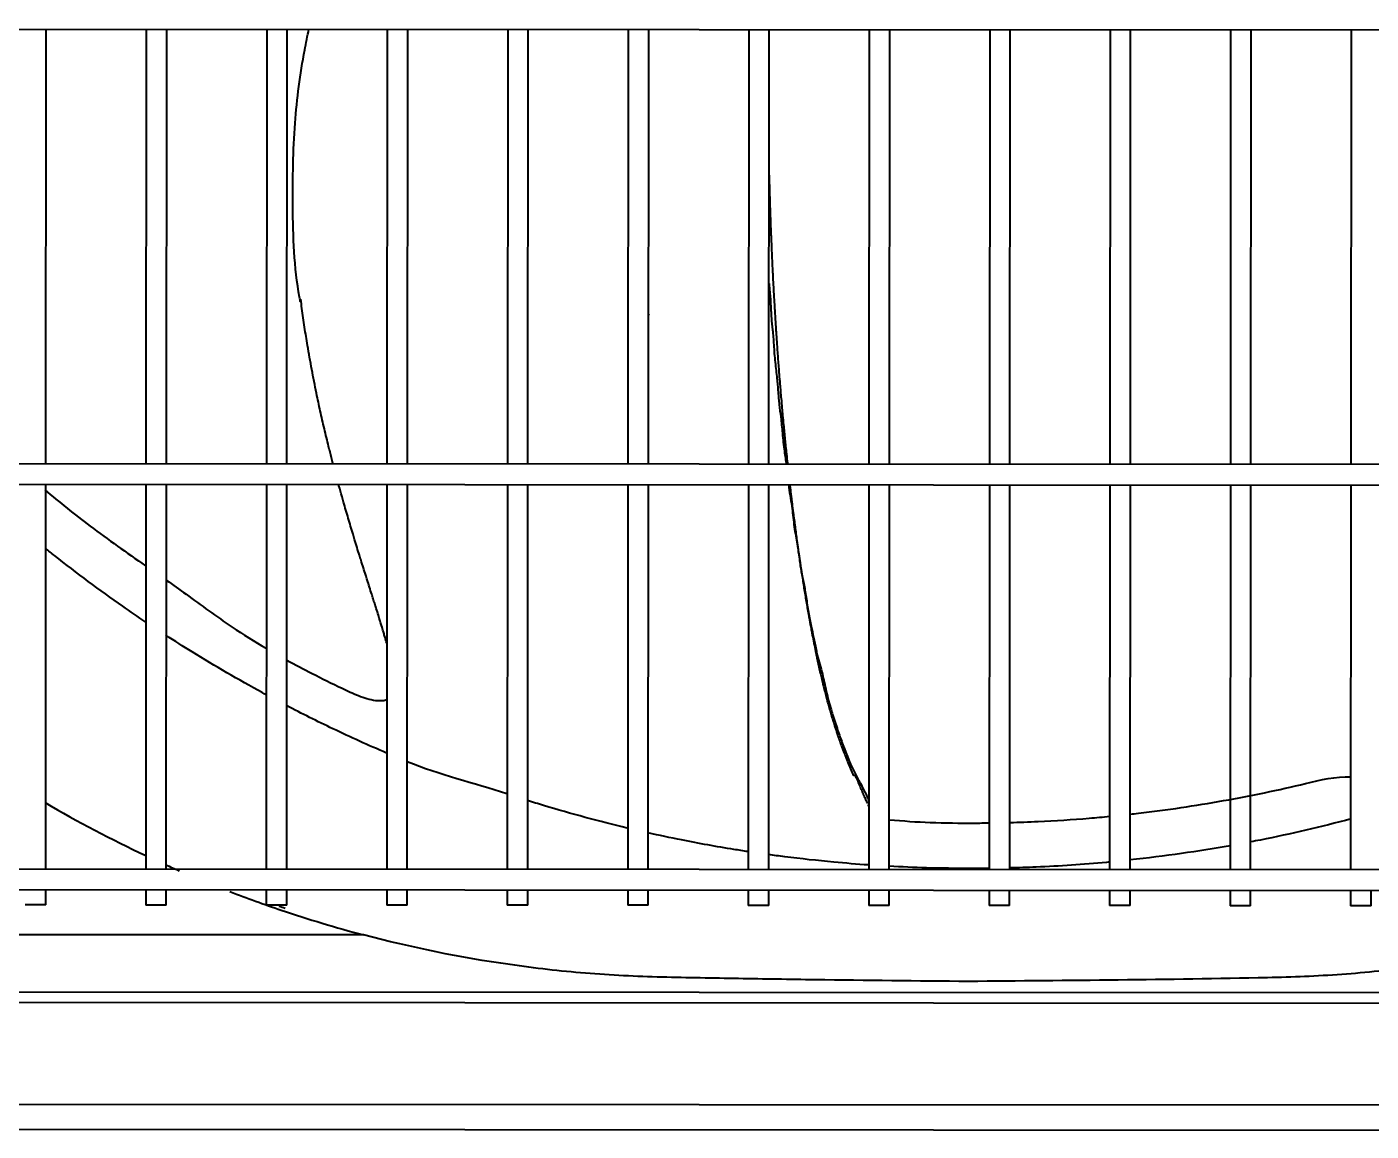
# Model space of a CAD drawing. Extents: x 58467 to 79089, y -33726 to -17391.
# Drawn here: x 72349.58 to 72375.8, y -20577.59 to -20556.05 of the extents above; entities that cross this region are included whole.
import ezdxf

# ---------------------------------------------------------------- set-up
doc = ezdxf.new("R2010")
doc.units = 0
doc.header["$LTSCALE"] = 100
doc.layers.add('+ENTE-ST-DOSEME USTU KONDDRENAJ', color=110, linetype='DOSEMEUSTUKONDENSDRENAJ_LINE', lineweight=40)
doc.linetypes.add('DOSEMEUSTUKONDENSDRENAJ_LINE', pattern='A,300,-40,["CD",Standard,S=15,R=0,X=-35,Y=-7.5],0', length=340)

# ---------------------------------------------------------------- blocks, each defined once
blk = doc.blocks.new('4. KAT')
at = {"color": 3}
for p, q in [((54065.956, -33257.136, -3.339), (54184.319, -33257.208, -3.339)), ((54137.763, -33265.658, -3.339), (54137.769, -33257.179, -3.339)), ((54139.718, -33257.18, -3.339), (54139.713, -33265.659, -3.339)), ((54140.113, -33265.659, -3.339), (54140.118, -33257.181, -3.339)), ((54142.068, -33257.182, -3.339), (54142.063, -33265.66, -3.339)), ((54142.463, -33265.661, -3.339), (54142.468, -33257.182, -3.339)), ((54144.417, -33257.183, -3.339), (54144.412, -33265.662, -3.339)), ((54144.812, -33265.662, -3.339), (54144.817, -33257.183, -3.339)), ((54146.767, -33257.185, -3.339), (54146.762, -33265.663, -3.339)), ((54147.162, -33265.664, -3.339), (54147.167, -33257.185, -3.339)), ((54149.118, -33257.186, -3.339), (54149.113, -33265.665, -3.339)), ((54149.513, -33265.665, -3.339), (54149.518, -33257.186, -3.339)), ((54151.467, -33257.188, -3.339), (54151.462, -33265.666, -3.339)), ((54151.862, -33265.666, -3.339), (54151.867, -33257.188, -3.339)), ((54153.817, -33257.189, -3.339), (54153.812, -33265.668, -3.339)), ((54154.212, -33265.668, -3.339), (54154.217, -33257.189, -3.339)), ((54156.167, -33257.19, -3.339), (54156.161, -33265.669, -3.339)), ((54156.561, -33265.669, -3.339), (54156.567, -33257.191, -3.339)), ((54158.516, -33257.192, -3.339), (54158.511, -33265.67, -3.339)), ((54158.911, -33265.671, -3.339), (54158.916, -33257.192, -3.339)), ((54160.866, -33257.193, -3.339), (54160.861, -33265.672, -3.339)), ((54161.261, -33265.672, -3.339), (54161.266, -33257.193, -3.339)), ((54163.216, -33257.195, -3.339), (54163.21, -33265.673, -3.339)), ((54149.514, -33262.755, -3.339), (54149.527, -33262.733, -3.339)), ((54184.314, -33265.687, -3.339), (54065.951, -33265.615, -3.339)), ((54065.951, -33266.015, -3.339), (54184.314, -33266.087, -3.339)), ((54137.759, -33273.563, -3.339), (54137.763, -33266.058, -3.339)), ((54139.713, -33266.059, -3.339), (54139.708, -33273.564, -3.339)), ((54140.108, -33273.564, -3.339), (54140.113, -33266.059, -3.339)), ((54142.062, -33266.06, -3.339), (54142.058, -33273.565, -3.339)), ((54142.458, -33273.566, -3.339), (54142.462, -33266.061, -3.339)), ((54144.412, -33266.062, -3.339), (54144.408, -33273.567, -3.339)), ((54144.807, -33273.567, -3.339), (54144.812, -33266.062, -3.339)), ((54146.762, -33266.063, -3.339), (54146.757, -33273.568, -3.339)), ((54147.157, -33273.568, -3.339), (54147.162, -33266.063, -3.339)), ((54149.112, -33266.065, -3.339), (54149.108, -33273.57, -3.339)), ((54149.508, -33273.57, -3.339), (54149.512, -33266.065, -3.339)), ((54151.462, -33266.066, -3.339), (54151.457, -33273.571, -3.339)), ((54151.857, -33273.571, -3.339), (54151.862, -33266.066, -3.339)), ((54153.812, -33266.068, -3.339), (54153.807, -33273.573, -3.339)), ((54154.207, -33273.573, -3.339), (54154.212, -33266.068, -3.339)), ((54156.161, -33266.069, -3.339), (54156.157, -33273.574, -3.339)), ((54156.557, -33273.574, -3.339), (54156.561, -33266.069, -3.339)), ((54158.511, -33266.07, -3.339), (54158.506, -33273.575, -3.339)), ((54158.906, -33273.576, -3.339), (54158.911, -33266.071, -3.339)), ((54160.861, -33266.072, -3.339), (54160.856, -33273.577, -3.339)), ((54161.256, -33273.577, -3.339), (54161.26, -33266.072, -3.339)), ((54163.21, -33266.073, -3.339), (54163.206, -33273.578, -3.339)), ((54177.81, -33273.587, -3.339), (54072.355, -33273.523, -3.339)), ((54072.355, -33273.923, -3.339), (54177.81, -33273.987, -3.339)), ((54137.758, -33274.263, -3.339), (54137.758, -33273.963, -3.339)), ((54139.708, -33273.964, -3.339), (54139.708, -33274.264, -3.339)), ((54140.108, -33274.264, -3.339), (54140.108, -33273.964, -3.339)), ((54142.058, -33273.965, -3.339), (54142.057, -33274.266, -3.339)), ((54142.457, -33274.266, -3.339), (54142.458, -33273.966, -3.339)), ((54144.407, -33273.967, -3.339), (54144.407, -33274.267, -3.339)), ((54144.807, -33274.267, -3.339), (54144.807, -33273.967, -3.339)), ((54146.757, -33273.968, -3.339), (54146.757, -33274.268, -3.339)), ((54147.157, -33274.269, -3.339), (54147.157, -33273.968, -3.339)), ((54149.108, -33273.97, -3.339), (54149.107, -33274.27, -3.339)), ((54149.507, -33274.27, -3.339), (54149.507, -33273.97, -3.339)), ((54151.457, -33273.971, -3.339), (54151.457, -33274.271, -3.339)), ((54151.857, -33274.272, -3.339), (54151.857, -33273.971, -3.339)), ((54153.807, -33273.973, -3.339), (54153.807, -33274.273, -3.339)), ((54154.207, -33274.273, -3.339), (54154.207, -33273.973, -3.339)), ((54156.156, -33273.974, -3.339), (54156.156, -33274.274, -3.339)), ((54156.556, -33274.274, -3.339), (54156.556, -33273.974, -3.339)), ((54158.506, -33273.975, -3.339), (54158.506, -33274.276, -3.339)), ((54158.906, -33274.276, -3.339), (54158.906, -33273.976, -3.339)), ((54160.856, -33273.977, -3.339), (54160.856, -33274.277, -3.339)), ((54161.255, -33274.277, -3.339), (54161.256, -33273.977, -3.339)), ((54163.205, -33273.978, -3.339), (54163.205, -33274.278, -3.339)), ((54163.605, -33274.279, -3.339), (54163.605, -33273.978, -3.339)), ((54137.758, -33274.263, -3.339), (54137.358, -33274.263, -3.339)), ((54140.108, -33274.264, -3.339), (54139.708, -33274.264, -3.339)), ((54142.457, -33274.266, -3.339), (54142.057, -33274.266, -3.339)), ((54144.807, -33274.267, -3.339), (54144.407, -33274.267, -3.339)), ((54147.157, -33274.269, -3.339), (54146.757, -33274.268, -3.339)), ((54149.507, -33274.27, -3.339), (54149.107, -33274.27, -3.339)), ((54151.857, -33274.272, -3.339), (54151.457, -33274.271, -3.339)), ((54154.207, -33274.273, -3.339), (54153.807, -33274.273, -3.339)), ((54156.556, -33274.274, -3.339), (54156.156, -33274.274, -3.339)), ((54158.906, -33274.276, -3.339), (54158.506, -33274.276, -3.339)), ((54161.255, -33274.277, -3.339), (54160.856, -33274.277, -3.339)), ((54163.605, -33274.279, -3.339), (54163.205, -33274.278, -3.339)), ((54143.956, -33274.847, -3.339), (54135.586, -33274.842, -3.339)), ((54072.633, -33275.915, -3.339), (54177.486, -33275.979, -3.339)), ((54177.638, -33276.191, -3.339), (54072.48, -33276.127, -3.339)), ((54067.079, -33278.103, -3.339), (54183.128, -33278.174, -3.339)), ((54183.128, -33278.674, -3.339), (54067.079, -33278.603, -3.339))]:
    blk.add_line(p, q, dxfattribs=at)
for points, knots in [([(54142.725, -33262.5, -3.339), (54142.72, -33262.47, -3.339), (54142.601, -33261.857, -3.339), (54142.566, -33260.687, -3.339), (54142.586, -33259.074, -3.339), (54142.737, -33257.923, -3.339), (54142.861, -33257.315, -3.339), (54142.891, -33257.18, -3.339)], [0, 0, 0, 0, 0.017033, 0.353101, 0.655124, 0.923021, 1, 1, 1, 1]), ([(54151.866, -33260.026, -3.339), (54151.866, -33260.044, -3.339), (54151.867, -33260.096, -3.339), (54151.87, -33260.216, -3.339), (54151.874, -33260.368, -3.339), (54151.879, -33260.533, -3.339), (54151.883, -33260.681, -3.339), (54151.888, -33260.828, -3.339), (54151.894, -33260.992, -3.339), (54151.899, -33261.14, -3.339), (54151.906, -33261.303, -3.339), (54151.912, -33261.451, -3.339), (54151.919, -33261.618, -3.339), (54151.926, -33261.768, -3.339), (54151.933, -33261.919, -3.339), (54151.941, -33262.084, -3.339), (54151.949, -33262.231, -3.339), (54151.958, -33262.393, -3.339), (54151.966, -33262.538, -3.339), (54151.976, -33262.699, -3.339), (54151.986, -33262.86, -3.339), (54151.995, -33263.005, -3.339), (54152.006, -33263.167, -3.339), (54152.016, -33263.314, -3.339), (54152.027, -33263.479, -3.339), (54152.038, -33263.625, -3.339), (54152.049, -33263.77, -3.339), (54152.062, -33263.929, -3.339), (54152.074, -33264.087, -3.339), (54152.087, -33264.244, -3.339), (54152.101, -33264.401, -3.339), (54152.113, -33264.543, -3.339), (54152.128, -33264.7, -3.339), (54152.141, -33264.841, -3.339), (54152.156, -33265, -3.339), (54152.17, -33265.143, -3.339), (54152.184, -33265.285, -3.339), (54152.2, -33265.441, -3.339), (54152.214, -33265.567, -3.339), (54152.222, -33265.648, -3.339), (54152.224, -33265.666, -3.339)], [0, 0, 0, 0, 0.009218, 0.026414, 0.060805, 0.086598, 0.112391, 0.138185, 0.163978, 0.198369, 0.215565, 0.249956, 0.275749, 0.301542, 0.327336, 0.353129, 0.38752, 0.404715, 0.439106, 0.4649, 0.490693, 0.525084, 0.54228, 0.576671, 0.602464, 0.628257, 0.65405, 0.679844, 0.714235, 0.740028, 0.765821, 0.800212, 0.817408, 0.851799, 0.877592, 0.903386, 0.929179, 0.954972, 0.989363, 1, 1, 1, 1]), ([(54151.864, -33262.142, -3.339), (54151.87, -33262.199, -3.339), (54151.883, -33262.346, -3.339), (54151.895, -33262.516, -3.339), (54151.902, -33262.69, -3.339), (54151.91, -33262.853, -3.339), (54151.938, -33263.064, -3.339), (54151.953, -33263.296, -3.339), (54151.966, -33263.514, -3.339), (54151.988, -33263.744, -3.339), (54152.018, -33263.983, -3.339), (54152.037, -33264.195, -3.339), (54152.049, -33264.376, -3.339), (54152.065, -33264.547, -3.339), (54152.1, -33264.764, -3.339), (54152.119, -33265.019, -3.339), (54152.142, -33265.247, -3.339), (54152.169, -33265.454, -3.339), (54152.188, -33265.586, -3.339), (54152.199, -33265.668, -3.339)], [0, 0, 0, 0, 0.05251, 0.142079, 0.177348, 0.206327, 0.265132, 0.339751, 0.382815, 0.429016, 0.527009, 0.615313, 0.649401, 0.678603, 0.742262, 0.822382, 0.868126, 0.917465, 1, 1, 1, 1]), ([(54143.362, -33265.661, -3.339), (54143.361, -33265.658, -3.339), (54143.341, -33265.581, -3.339), (54143.312, -33265.467, -3.339), (54143.27, -33265.298, -3.339), (54143.233, -33265.147, -3.339), (54143.191, -33264.974, -3.339), (54143.151, -33264.801, -3.339), (54143.112, -33264.628, -3.339), (54143.074, -33264.455, -3.339), (54143.034, -33264.263, -3.339), (54142.999, -33264.09, -3.339), (54142.961, -33263.896, -3.339), (54142.932, -33263.741, -3.339), (54142.897, -33263.546, -3.339), (54142.866, -33263.37, -3.339), (54142.834, -33263.173, -3.339), (54142.807, -33262.994, -3.339), (54142.78, -33262.812, -3.339), (54142.755, -33262.629, -3.339), (54142.739, -33262.508, -3.339), (54142.732, -33262.448, -3.339)], [0, 0, 0, 0, 0.003613, 0.076073, 0.112302, 0.166647, 0.220991, 0.275335, 0.32968, 0.384024, 0.438368, 0.510827, 0.547057, 0.619516, 0.655746, 0.728205, 0.782549, 0.836893, 0.891238, 0.945582, 1, 1, 1, 1]), ([(54144.415, -33269.185, -3.339), (54144.41, -33269.168, -3.339), (54144.395, -33269.112, -3.339), (54144.371, -33269.029, -3.339), (54144.34, -33268.922, -3.339), (54144.311, -33268.827, -3.339), (54144.281, -33268.73, -3.339), (54144.251, -33268.631, -3.339), (54144.215, -33268.516, -3.339), (54144.178, -33268.398, -3.339), (54144.145, -33268.293, -3.339), (54144.111, -33268.187, -3.339), (54144.072, -33268.064, -3.339), (54144.032, -33267.938, -3.339), (54143.993, -33267.815, -3.339), (54143.953, -33267.687, -3.339), (54143.912, -33267.557, -3.339), (54143.871, -33267.425, -3.339), (54143.829, -33267.29, -3.339), (54143.788, -33267.154, -3.339), (54143.746, -33267.016, -3.339), (54143.704, -33266.878, -3.339), (54143.658, -33266.722, -3.339), (54143.612, -33266.564, -3.339), (54143.571, -33266.424, -3.339), (54143.526, -33266.264, -3.339), (54143.494, -33266.15, -3.339), (54143.472, -33266.07, -3.339), (54143.47, -33266.063, -3.339)], [0, 0, 0, 0, 0.021221, 0.066801, 0.097188, 0.142768, 0.173155, 0.203541, 0.249122, 0.294702, 0.325088, 0.355475, 0.401055, 0.446635, 0.477022, 0.522602, 0.568182, 0.598569, 0.644149, 0.689729, 0.720116, 0.765696, 0.811276, 0.856856, 0.902436, 0.932823, 0.993597, 1, 1, 1, 1]), ([(54152.243, -33266.066, -3.339), (54152.246, -33266.085, -3.339), (54152.266, -33266.245, -3.339), (54152.306, -33266.448, -3.339), (54152.333, -33266.711, -3.339), (54152.365, -33266.961, -3.339), (54152.412, -33267.225, -3.339), (54152.447, -33267.447, -3.339), (54152.472, -33267.633, -3.339), (54152.498, -33267.801, -3.339), (54152.546, -33268.003, -3.339), (54152.58, -33268.215, -3.339), (54152.609, -33268.41, -3.339), (54152.643, -33268.609, -3.339), (54152.705, -33268.898, -3.339), (54152.748, -33269.131, -3.339), (54152.825, -33269.482, -3.339), (54152.889, -33269.686, -3.339), (54152.94, -33269.923, -3.339), (54152.979, -33270.103, -3.339), (54153.026, -33270.285, -3.339), (54153.069, -33270.432, -3.339), (54153.097, -33270.527, -3.339), (54153.125, -33270.618, -3.339), (54153.166, -33270.741, -3.339), (54153.225, -33270.922, -3.339), (54153.346, -33271.262, -3.339), (54153.498, -33271.636, -3.339), (54153.654, -33271.9, -3.339), (54153.743, -33272.079, -3.339), (54153.79, -33272.178, -3.339), (54153.806, -33272.217, -3.339), (54153.809, -33272.226, -3.339)], [0, 0, 0, 0, 0.008371, 0.069424, 0.094367, 0.121283, 0.179384, 0.232883, 0.253705, 0.270958, 0.305551, 0.345961, 0.367488, 0.389621, 0.435291, 0.515912, 0.532189, 0.589294, 0.613481, 0.639638, 0.667776, 0.697453, 0.714276, 0.72148, 0.744733, 0.767084, 0.80554, 0.900316, 0.940461, 0.976172, 0.994503, 1, 1, 1, 1]), ([(54152.269, -33266.067, -3.339), (54152.273, -33266.097, -3.339), (54152.283, -33266.188, -3.339), (54152.298, -33266.308, -3.339), (54152.316, -33266.46, -3.339), (54152.333, -33266.597, -3.339), (54152.353, -33266.749, -3.339), (54152.371, -33266.886, -3.339), (54152.389, -33267.021, -3.339), (54152.409, -33267.169, -3.339), (54152.428, -33267.3, -3.339), (54152.448, -33267.446, -3.339), (54152.466, -33267.562, -3.339), (54152.487, -33267.707, -3.339), (54152.507, -33267.836, -3.339), (54152.53, -33267.98, -3.339), (54152.55, -33268.109, -3.339), (54152.572, -33268.238, -3.339), (54152.593, -33268.368, -3.339), (54152.616, -33268.497, -3.339), (54152.636, -33268.61, -3.339), (54152.659, -33268.736, -3.339), (54152.679, -33268.847, -3.339), (54152.705, -33268.984, -3.339), (54152.726, -33269.093, -3.339), (54152.753, -33269.228, -3.339), (54152.775, -33269.336, -3.339), (54152.801, -33269.456, -3.339), (54152.824, -33269.562, -3.339), (54152.85, -33269.681, -3.339), (54152.878, -33269.8, -3.339), (54152.903, -33269.905, -3.339), (54152.929, -33270.01, -3.339), (54152.955, -33270.114, -3.339), (54152.982, -33270.217, -3.339), (54153.009, -33270.319, -3.339), (54153.037, -33270.419, -3.339), (54153.065, -33270.518, -3.339), (54153.094, -33270.614, -3.339), (54153.124, -33270.712, -3.339), (54153.155, -33270.808, -3.339), (54153.182, -33270.891, -3.339), (54153.21, -33270.974, -3.339), (54153.242, -33271.067, -3.339), (54153.275, -33271.158, -3.339), (54153.305, -33271.237, -3.339), (54153.334, -33271.315, -3.339), (54153.364, -33271.392, -3.339), (54153.398, -33271.478, -3.339), (54153.428, -33271.553, -3.339), (54153.458, -33271.625, -3.339), (54153.483, -33271.686, -3.339), (54153.509, -33271.746, -3.339), (54153.537, -33271.72, -3.339), (54153.566, -33271.787, -3.339), (54153.594, -33271.852, -3.339), (54153.616, -33271.904, -3.339), (54153.64, -33271.959, -3.339), (54153.66, -33272.005, -3.339), (54153.684, -33272.058, -3.339), (54153.702, -33272.099, -3.339), (54153.722, -33272.147, -3.339), (54153.74, -33272.188, -3.339), (54153.756, -33272.223, -3.339), (54153.772, -33272.261, -3.339), (54153.779, -33272.276, -3.339), (54153.781, -33272.281, -3.339)], [0, 0, 0, 0, 0.011806, 0.035618, 0.047525, 0.071337, 0.089197, 0.107056, 0.124916, 0.142775, 0.166588, 0.178494, 0.202307, 0.214213, 0.238026, 0.255886, 0.273745, 0.291605, 0.309464, 0.327324, 0.345183, 0.357089, 0.380902, 0.392808, 0.416621, 0.428527, 0.45234, 0.464246, 0.482106, 0.499965, 0.517825, 0.535684, 0.547591, 0.56545, 0.58331, 0.595216, 0.613075, 0.630935, 0.642841, 0.660701, 0.67856, 0.690467, 0.702373, 0.720232, 0.738092, 0.749998, 0.761905, 0.779764, 0.79167, 0.80953, 0.821436, 0.833343, 0.845249, 0.857155, 0.875015, 0.886921, 0.898827, 0.910734, 0.92264, 0.934546, 0.946453, 0.958359, 0.970265, 0.982172, 0.994078, 1, 1, 1, 1]), ([(54137.738, -33266.164, -3.339), (54138.025, -33266.407, -3.339), (54138.662, -33266.919, -3.339), (54139.337, -33267.391, -3.339), (54139.704, -33267.646, -3.339)], [0, 0, 0, 0, 0.462065, 1, 1, 1, 1]), ([(54139.709, -33268.745, -3.339), (54139.558, -33268.643, -3.339), (54138.953, -33268.228, -3.339), (54138.304, -33267.745, -3.339), (54137.812, -33267.356, -3.339), (54137.753, -33267.309, -3.339)], [0, 0, 0, 0, 0.224879, 0.906883, 1, 1, 1, 1]), ([(54140.108, -33267.928, -3.339), (54140.237, -33268.019, -3.339), (54140.663, -33268.32, -3.339), (54141.294, -33268.792, -3.339), (54141.829, -33269.125, -3.339), (54142.054, -33269.257, -3.339)], [0, 0, 0, 0, 0.202389, 0.669659, 1, 1, 1, 1]), ([(54142.057, -33270.164, -3.339), (54142.031, -33270.15, -3.339), (54141.542, -33269.884, -3.339), (54140.887, -33269.503, -3.339), (54140.271, -33269.113, -3.339), (54140.102, -33269.004, -3.339)], [0, 0, 0, 0, 0.038243, 0.734735, 1, 1, 1, 1]), ([(54142.46, -33269.486, -3.339), (54142.622, -33269.575, -3.339), (54142.977, -33269.761, -3.339), (54143.44, -33269.994, -3.339), (54143.852, -33270.184, -3.339), (54144.123, -33270.273, -3.339), (54144.315, -33270.281, -3.339), (54144.384, -33270.266, -3.339), (54144.41, -33270.256, -3.339)], [0, 0, 0, 0, 0.264162, 0.571071, 0.733206, 0.891725, 0.957075, 1, 1, 1, 1]), ([(54144.403, -33271.3, -3.339), (54144.051, -33271.149, -3.339), (54143.396, -33270.852, -3.339), (54142.752, -33270.53, -3.339), (54142.454, -33270.375, -3.339)], [0, 0, 0, 0, 0.53182, 1, 1, 1, 1]), ([(54158.907, -33272.493, -3.339), (54158.96, -33272.487, -3.339), (54159.568, -33272.417, -3.339), (54160.707, -33272.249, -3.339), (54162.087, -33271.962, -3.339), (54162.913, -33271.75, -3.339), (54163.206, -33271.764, -3.339)], [0, 0, 0, 0, 0.037241, 0.424432, 0.796492, 1, 1, 1, 1]), ([(54149.1, -33272.764, -3.339), (54148.552, -33272.633, -3.339), (54147.902, -33272.457, -3.339), (54147.258, -33272.259, -3.339), (54147.154, -33272.227, -3.339)], [0, 0, 0, 0, 0.838104, 1, 1, 1, 1]), ([(54154.208, -33272.6, -3.339), (54154.476, -33272.625, -3.339), (54155.033, -33272.663, -3.339), (54155.68, -33272.667, -3.339), (54156.062, -33272.664, -3.339), (54156.158, -33272.662, -3.339)], [0, 0, 0, 0, 0.406262, 0.849224, 1, 1, 1, 1]), ([(54156.559, -33272.654, -3.339), (54156.744, -33272.65, -3.339), (54157.262, -33272.631, -3.339), (54157.911, -33272.589, -3.339), (54158.375, -33272.547, -3.339), (54158.507, -33272.534, -3.339)], [0, 0, 0, 0, 0.282463, 0.794994, 1, 1, 1, 1]), ([(54163.214, -33272.585, -3.339), (54162.629, -33272.741, -3.339), (54161.977, -33272.892, -3.339), (54161.321, -33273.021, -3.339), (54161.258, -33273.033, -3.339)], [0, 0, 0, 0, 0.904429, 1, 1, 1, 1]), ([(54151.452, -33273.223, -3.339), (54151.361, -33273.209, -3.339), (54150.929, -33273.141, -3.339), (54150.278, -33273.023, -3.339), (54149.721, -33272.905, -3.339), (54149.503, -33272.857, -3.339)], [0, 0, 0, 0, 0.138987, 0.661876, 1, 1, 1, 1]), ([(54160.86, -33273.107, -3.339), (54160.544, -33273.163, -3.339), (54159.894, -33273.267, -3.339), (54159.242, -33273.349, -3.339), (54158.908, -33273.385, -3.339)], [0, 0, 0, 0, 0.489245, 1, 1, 1, 1]), ([(54153.805, -33273.483, -3.339), (54153.579, -33273.468, -3.339), (54153.033, -33273.423, -3.339), (54152.382, -33273.352, -3.339), (54151.958, -33273.296, -3.339), (54151.853, -33273.281, -3.339)], [0, 0, 0, 0, 0.346789, 0.837259, 1, 1, 1, 1]), ([(54158.507, -33273.426, -3.339), (54158.487, -33273.428, -3.339), (54158.01, -33273.472, -3.339), (54157.36, -33273.518, -3.339), (54156.729, -33273.537, -3.339), (54156.557, -33273.541, -3.339)], [0, 0, 0, 0, 0.030504, 0.735974, 1, 1, 1, 1]), ([(54155.786, -33273.553, -3.339), (54155.503, -33273.55, -3.339), (54154.975, -33273.545, -3.339), (54154.448, -33273.522, -3.339), (54154.205, -33273.508, -3.339)], [0, 0, 0, 0, 0.537477, 1, 1, 1, 1]), ([(54155.755, -33275.754, -3.339), (54154.758, -33275.747, -3.339), (54153.761, -33275.736, -3.339), (54152.266, -33275.716, -3.339), (54151.767, -33275.708, -3.339), (54150.771, -33275.691, -3.339), (54150.272, -33275.684, -3.339), (54149.276, -33275.659, -3.339), (54148.777, -33275.635, -3.339), (54147.787, -33275.553, -3.339), (54147.297, -33275.497, -3.339), (54145.843, -33275.288, -3.339), (54144.891, -33275.094, -3.339), (54143.956, -33274.847, -3.339)], [0, 0, 0, 0, 0.25, 0.25, 0.375, 0.375, 0.5, 0.5, 0.625, 0.625, 0.75, 0.75, 1, 1, 1, 1]), ([(54167.306, -33274.925, -3.339), (54166.369, -33275.162, -3.339), (54165.424, -33275.343, -3.339), (54163.993, -33275.533, -3.339), (54163.514, -33275.583, -3.339), (54162.552, -33275.653, -3.339), (54162.068, -33275.672, -3.339), (54160.613, -33275.704, -3.339), (54159.642, -33275.716, -3.339), (54157.699, -33275.739, -3.339), (54156.728, -33275.748, -3.339), (54155.755, -33275.754, -3.339)], [0, 0, 0, 0, 0.25, 0.25, 0.375, 0.375, 0.5, 0.5, 0.75, 0.75, 1, 1, 1, 1])]:
    blk.add_open_spline(points, degree=3, knots=knots, dxfattribs=at)
for points in [[(54146.75, -33272.096, -3.339), (54146.094, -33271.88, -3.339), (54145.446, -33271.733, -3.339), (54144.807, -33271.47, -3.339)], [(54137.744, -33272.266, -3.339), (54138.384, -33272.64, -3.339), (54139.038, -33272.984, -3.339), (54139.707, -33273.299, -3.339)], [(54153.79, -33272.301, -3.339), (54153.796, -33272.314, -3.339), (54153.803, -33272.326, -3.339), (54153.809, -33272.337, -3.339)], [(54140.098, -33273.479, -3.339), (54140.186, -33273.518, -3.339), (54140.273, -33273.557, -3.339), (54140.361, -33273.595, -3.339)], [(54156.157, -33273.548, -3.339), (54156.033, -33273.55, -3.339), (54155.91, -33273.551, -3.339), (54155.786, -33273.553, -3.339)], [(54141.351, -33274.002, -3.339), (54141.682, -33274.129, -3.339), (54142.015, -33274.25, -3.339), (54142.351, -33274.364, -3.339)], [(54142.307, -33274.285, -3.339), (54142.347, -33274.299, -3.339), (54142.386, -33274.312, -3.339), (54142.426, -33274.325, -3.339)], [(54142.351, -33274.364, -3.339), (54142.881, -33274.543, -3.339), (54143.416, -33274.704, -3.339), (54143.956, -33274.847, -3.339)]]:
    blk.add_open_spline(points, degree=3, dxfattribs=at)

msp = doc.modelspace()

# ---------------------------------------------------------------- block references
at = {"layer": '+ENTE-ST-DOSEME USTU KONDDRENAJ', "color": 3, "linetype": 'Continuous'}
msp.add_blockref('4. KAT', (18212.194, 12701.082), dxfattribs=at)

doc.saveas('drawing.dxf')
